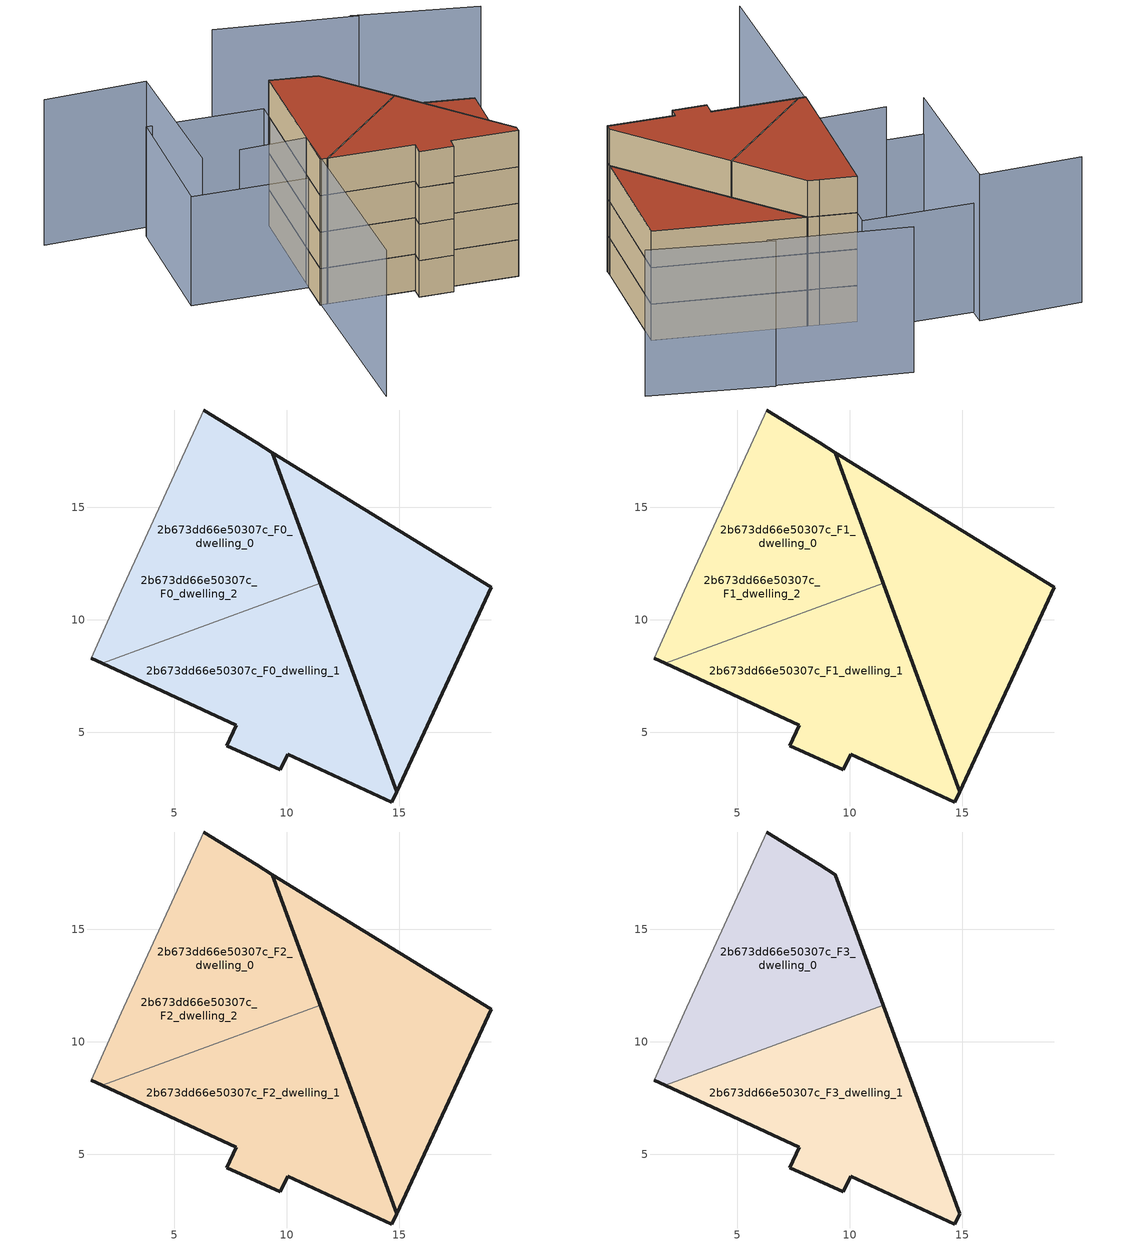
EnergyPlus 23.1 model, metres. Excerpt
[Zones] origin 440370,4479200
2b673dd66e50307c_F0_dwelling_0
 floor ground (EU_floor_Construction): 14.88,2.35 19.07,11.44 9.35,17.43 z0; 11.48,11.62 9.35,17.43 8.65,17.86 6.29,19.33 2.64,11.29 1.31,8.3 1.79,8.08 z0
 wall outside (EU_wall_Construction): 6.29,19.33 8.65,17.86 9.35,17.43 11.48,11.62 / 1.79,8.08 1.31,8.3 z0:3
 wall adiabatic (EU_wall_Construction): 1.31,8.3 2.64,11.29 6.29,19.33 z0:3
 wall to 2b673dd66e50307c_F0_dwelling_1 (EU_wall_Construction): 11.48,11.62 1.79,8.08 z0:3
2b673dd66e50307c_F0_dwelling_1
 floor ground (EU_floor_Construction): 14.88,2.35 19.07,11.44 9.35,17.43 z0; 14.66,1.9 14.88,2.35 11.48,11.62 1.79,8.08 7.76,5.32 7.33,4.41 9.71,3.32 10.04,4.02 z0
 wall outside (EU_wall_Construction): 11.48,11.62 14.88,2.35 14.66,1.9 10.04,4.02 9.71,3.32 7.33,4.41 7.76,5.32 1.79,8.08 z0:3
2b673dd66e50307c_F0_dwelling_2
 floor ground (EU_floor_Construction): 14.88,2.35 19.07,11.44 9.35,17.43 z0; 11.48,11.62 9.35,17.43 8.65,17.86 6.29,19.33 2.64,11.29 1.31,8.3 1.79,8.08 z0; 14.66,1.9 14.88,2.35 11.48,11.62 1.79,8.08 7.76,5.32 7.33,4.41 9.71,3.32 10.04,4.02 z0
 wall outside (EU_wall_Construction): 9.35,17.43 19.07,11.44 14.88,2.35 9.35,17.43 z0:3
2b673dd66e50307c_F1_dwelling_0
 floor outside (EU_floor_Construction): 14.88,2.35 19.07,11.44 9.35,17.43 z3; 11.48,11.62 9.35,17.43 8.65,17.86 6.29,19.33 2.64,11.29 1.31,8.3 1.79,8.08 z3
 wall outside (EU_wall_Construction): 6.29,19.33 8.65,17.86 9.35,17.43 11.48,11.62 / 1.79,8.08 1.31,8.3 z3:6
 wall adiabatic (EU_wall_Construction): 1.31,8.3 2.64,11.29 6.29,19.33 z3:6
 wall to 2b673dd66e50307c_F1_dwelling_1 (EU_wall_Construction): 11.48,11.62 1.79,8.08 z3:6
2b673dd66e50307c_F1_dwelling_1
 floor to 2b673dd66e50307c_F0_dwelling_1 (EU_floor_Construction): 14.88,2.35 19.07,11.44 9.35,17.43 z3; 14.66,1.9 14.88,2.35 11.48,11.62 1.79,8.08 7.76,5.32 7.33,4.41 9.71,3.32 10.04,4.02 z3
 wall outside (EU_wall_Construction): 11.48,11.62 14.88,2.35 14.66,1.9 10.04,4.02 9.71,3.32 7.33,4.41 7.76,5.32 1.79,8.08 z3:6
2b673dd66e50307c_F1_dwelling_2
 floor outside (EU_floor_Construction): 14.66,1.9 14.88,2.35 11.48,11.62 1.79,8.08 7.76,5.32 7.33,4.41 9.71,3.32 10.04,4.02 z3
 floor to 2b673dd66e50307c_F0_dwelling_2 (EU_floor_Construction): 14.88,2.35 19.07,11.44 9.35,17.43 z3; 11.48,11.62 9.35,17.43 8.65,17.86 6.29,19.33 2.64,11.29 1.31,8.3 1.79,8.08 z3
 wall outside (EU_wall_Construction): 9.35,17.43 19.07,11.44 14.88,2.35 9.35,17.43 z3:6
2b673dd66e50307c_F2_dwelling_0
 floor outside (EU_floor_Construction): 14.88,2.35 19.07,11.44 9.35,17.43 z6; 11.48,11.62 9.35,17.43 8.65,17.86 6.29,19.33 2.64,11.29 1.31,8.3 1.79,8.08 z6
 wall outside (EU_wall_Construction): 6.29,19.33 8.65,17.86 9.35,17.43 11.48,11.62 / 1.79,8.08 1.31,8.3 z6:9
 wall adiabatic (EU_wall_Construction): 1.31,8.3 2.64,11.29 6.29,19.33 z6:9
 wall to 2b673dd66e50307c_F2_dwelling_1 (EU_wall_Construction): 11.48,11.62 1.79,8.08 z6:9
 roof outside (EU_floor_Construction): 19.07,11.44 14.88,2.35 9.35,17.43 z9
2b673dd66e50307c_F2_dwelling_1
 floor to 2b673dd66e50307c_F1_dwelling_1 (EU_floor_Construction): 14.88,2.35 19.07,11.44 9.35,17.43 z6; 14.66,1.9 14.88,2.35 11.48,11.62 1.79,8.08 7.76,5.32 7.33,4.41 9.71,3.32 10.04,4.02 z6
 wall outside (EU_wall_Construction): 11.48,11.62 14.88,2.35 14.66,1.9 10.04,4.02 9.71,3.32 7.33,4.41 7.76,5.32 1.79,8.08 z6:9
 roof outside (EU_floor_Construction): 19.07,11.44 14.88,2.35 9.35,17.43 z9
2b673dd66e50307c_F2_dwelling_2
 floor outside (EU_floor_Construction): 14.66,1.9 14.88,2.35 11.48,11.62 1.79,8.08 7.76,5.32 7.33,4.41 9.71,3.32 10.04,4.02 z6
 floor to 2b673dd66e50307c_F1_dwelling_2 (EU_floor_Construction): 14.88,2.35 19.07,11.44 9.35,17.43 z6; 11.48,11.62 9.35,17.43 8.65,17.86 6.29,19.33 2.64,11.29 1.31,8.3 1.79,8.08 z6
 wall outside (EU_wall_Construction): 9.35,17.43 19.07,11.44 14.88,2.35 9.35,17.43 z6:9
 roof outside (EU_roof_Construction): 9.35,17.43 11.48,11.62 1.79,8.08 1.31,8.3 2.64,11.29 6.29,19.33 8.65,17.86 z9; 19.07,11.44 14.88,2.35 9.35,17.43 z9; 11.48,11.62 14.88,2.35 14.66,1.9 10.04,4.02 9.71,3.32 7.33,4.41 7.76,5.32 1.79,8.08 z9
2b673dd66e50307c_F3_dwelling_0
 floor to 2b673dd66e50307c_F2_dwelling_0 (EU_floor_Construction): 11.48,11.62 9.35,17.43 8.65,17.86 6.29,19.33 2.64,11.29 1.31,8.3 1.79,8.08 z9
 wall outside (EU_wall_Construction): 6.29,19.33 8.65,17.86 9.35,17.43 11.48,11.62 / 1.79,8.08 1.31,8.3 z9:12
 wall adiabatic (EU_wall_Construction): 1.31,8.3 2.64,11.29 6.29,19.33 z9:12
 wall to 2b673dd66e50307c_F3_dwelling_1 (EU_wall_Construction): 11.48,11.62 1.79,8.08 z9:12
 roof outside (EU_roof_Construction): 9.35,17.43 11.48,11.62 1.79,8.08 1.31,8.3 2.64,11.29 6.29,19.33 8.65,17.86 z12
2b673dd66e50307c_F3_dwelling_1
 floor to 2b673dd66e50307c_F2_dwelling_1 (EU_floor_Construction): 14.66,1.9 14.88,2.35 11.48,11.62 1.79,8.08 7.76,5.32 7.33,4.41 9.71,3.32 10.04,4.02 z9
 wall outside (EU_wall_Construction): 11.48,11.62 14.88,2.35 14.66,1.9 10.04,4.02 9.71,3.32 7.33,4.41 7.76,5.32 1.79,8.08 z9:12
 roof outside (EU_roof_Construction): 11.48,11.62 14.88,2.35 14.66,1.9 10.04,4.02 9.71,3.32 7.33,4.41 7.76,5.32 1.79,8.08 z12
shading: -2.02,13.24 2.64,11.29 / 2.64,11.29 -4.02,-4.64 / -7.52,27.99 -0.35,25.06 / -0.35,25.06 -4.85,14.07 / 24.77,17.1 16.9,22.35 / 17.32,21.88 8.19,27.44 z0:12; 6.79,20.42 2.4,10.76 / 2.4,10.76 -5.63,14.41 / -5.63,14.41 -1.24,24.07 / -1.24,24.07 6.79,20.42 z0:9
[Building]
EU S2 Campaign: North Axis=0; Terrain=City; Solar Distribution=FullExterior
[Site:Location]
Madrid: Latitude=40.5; Longitude=-3.5; Time Zone=1; Elevation=609
[SizingPeriod:WeatherFileDays]
AnnualSizingPeriod: Begin Month=1; Begin Day of Month=1; End Month=12; End Day of Month=31; Day of Week for Start Day=Monday; Use Weather File Daylight Saving Period=No; Use Weather File Rain and Snow Indicators=No
[MATERIAL]
EU_InternalMass_Material: Roughness=MediumRough; Thickness=0.1; Conductivity=1; Density=1800; Specific Heat=900; Thermal Absorptance=0.9; Solar Absorptance=0.7; Visible Absorptance=0.7
[MATERIAL:NOMASS] Roughness=MediumRough; Thermal Absorptance=0.9; Solar Absorptance=0.7; Visible Absorptance=0.7
Name | Thermal Resistance
EU_wall_NoMass; EU_roof_NoMass | 2.16768
EU_floor_NoMass | 1.14339
[CONSTRUCTION]
EU_wall_Construction: EU_wall_NoMass
EU_roof_Construction: EU_roof_NoMass
EU_floor_Construction: EU_floor_NoMass
EU_InternalMass_Construction: EU_InternalMass_Material
[ZONE] Type=1; Multiplier=1; Ceiling Height=autocalculate; Floor Area=autocalculate; Part of Total Floor Area=Yes
Name | Volume
2b673dd66e50307c_F0_dwelling_0 | 340.451
2b673dd66e50307c_F1_dwelling_0; 2b673dd66e50307c_F2_dwelling_0 | 340.45
2b673dd66e50307c_F3_dwelling_0 | 170.227
2b673dd66e50307c_F0_dwelling_1; 2b673dd66e50307c_F1_dwelling_1; 2b673dd66e50307c_F2_dwelling_1 | 340.448
2b673dd66e50307c_F3_dwelling_1 | 170.225
2b673dd66e50307c_F0_dwelling_2 | 510.676
2b673dd66e50307c_F1_dwelling_2; 2b673dd66e50307c_F2_dwelling_2 | 510.675
[INTERNALMASS] Construction=EU_InternalMass_Construction
Name | Zone or ZoneList | Surface Area
2b673dd66e50307c_F0_dwelling_0_EU_InternalMass | 2b673dd66e50307c_F0_dwelling_0 | 56.7433
2b673dd66e50307c_F0_dwelling_1_EU_InternalMass | 2b673dd66e50307c_F0_dwelling_1 | 56.7417
2b673dd66e50307c_F0_dwelling_2_EU_InternalMass | 2b673dd66e50307c_F0_dwelling_2 | 56.741
2b673dd66e50307c_F1_dwelling_0_EU_InternalMass | 2b673dd66e50307c_F1_dwelling_0 | 56.7433
2b673dd66e50307c_F1_dwelling_1_EU_InternalMass | 2b673dd66e50307c_F1_dwelling_1 | 56.7417
2b673dd66e50307c_F1_dwelling_2_EU_InternalMass | 2b673dd66e50307c_F1_dwelling_2 | 56.741
2b673dd66e50307c_F2_dwelling_0_EU_InternalMass | 2b673dd66e50307c_F2_dwelling_0 | 56.7433
2b673dd66e50307c_F2_dwelling_1_EU_InternalMass | 2b673dd66e50307c_F2_dwelling_1 | 56.7417
2b673dd66e50307c_F2_dwelling_2_EU_InternalMass | 2b673dd66e50307c_F2_dwelling_2 | 56.741
2b673dd66e50307c_F3_dwelling_0_EU_InternalMass | 2b673dd66e50307c_F3_dwelling_0 | 85.1137
2b673dd66e50307c_F3_dwelling_1_EU_InternalMass | 2b673dd66e50307c_F3_dwelling_1 | 85.111
[OTHEREQUIPMENT] Fuel Type=Electricity; Design Level Calculation Method=Watts/Area; Power per Zone Floor Area=1; Fraction Latent=0; Fraction Radiant=0; Fraction Lost=0; Carbon Dioxide Generation Rate=0; EndUse Subcategory=EU_Step8_InternalGains
Name | Zone or ZoneList or Space or SpaceList | Schedule
EU_Step8_InternalGain_2b673dd66e50307c_F0_dwelling_0_f000 | 2b673dd66e50307c_F0_dwelling_0 | EU_Step8_GainSchedule_2b673dd66e50307c_F0_dwelling_0_f000
EU_Step8_InternalGain_2b673dd66e50307c_F0_dwelling_1_f000 | 2b673dd66e50307c_F0_dwelling_1 | EU_Step8_GainSchedule_2b673dd66e50307c_F0_dwelling_1_f000
EU_Step8_InternalGain_2b673dd66e50307c_F0_dwelling_2_f000 | 2b673dd66e50307c_F0_dwelling_2 | EU_Step8_GainSchedule_2b673dd66e50307c_F0_dwelling_2_f000
EU_Step8_InternalGain_2b673dd66e50307c_F1_dwelling_0_f000 | 2b673dd66e50307c_F1_dwelling_0 | EU_Step8_GainSchedule_2b673dd66e50307c_F1_dwelling_0_f000
EU_Step8_InternalGain_2b673dd66e50307c_F1_dwelling_1_f000 | 2b673dd66e50307c_F1_dwelling_1 | EU_Step8_GainSchedule_2b673dd66e50307c_F1_dwelling_1_f000
EU_Step8_InternalGain_2b673dd66e50307c_F1_dwelling_2_f000 | 2b673dd66e50307c_F1_dwelling_2 | EU_Step8_GainSchedule_2b673dd66e50307c_F1_dwelling_2_f000
EU_Step8_InternalGain_2b673dd66e50307c_F2_dwelling_0_f000 | 2b673dd66e50307c_F2_dwelling_0 | EU_Step8_GainSchedule_2b673dd66e50307c_F2_dwelling_0_f000
EU_Step8_InternalGain_2b673dd66e50307c_F2_dwelling_1_f000 | 2b673dd66e50307c_F2_dwelling_1 | EU_Step8_GainSchedule_2b673dd66e50307c_F2_dwelling_1_f000
EU_Step8_InternalGain_2b673dd66e50307c_F2_dwelling_2_f000 | 2b673dd66e50307c_F2_dwelling_2 | EU_Step8_GainSchedule_2b673dd66e50307c_F2_dwelling_2_f000
EU_Step8_InternalGain_2b673dd66e50307c_F3_dwelling_0_f000 | 2b673dd66e50307c_F3_dwelling_0 | EU_Step8_GainSchedule_2b673dd66e50307c_F3_dwelling_0_f000
EU_Step8_InternalGain_2b673dd66e50307c_F3_dwelling_1_f000 | 2b673dd66e50307c_F3_dwelling_1 | EU_Step8_GainSchedule_2b673dd66e50307c_F3_dwelling_1_f000
[ZONEVENTILATION:DESIGNFLOWRATE] Schedule=EU_AlwaysOn; Design Flow Rate Calculation Method=AirChanges/Hour; Air Changes per Hour=0.480546; Ventilation Type=Natural; Fan Pressure Rise=0; Fan Total Efficiency=1; Constant Term Coefficient=1; Temperature Term Coefficient=0; Velocity Term Coefficient=0; Velocity Squared Term Coefficient=0; Minimum Indoor Temperature=-100; Maximum Indoor Temperature=100; Delta Temperature=-100; Minimum Outdoor Temperature=-100; Maximum Outdoor Temperature=100; Maximum Wind Speed=40
Name | Zone or ZoneList or Space or SpaceList
EU_ConstantAir_2b673dd66e50307c_F0_dwelling_0 | 2b673dd66e50307c_F0_dwelling_0
EU_ConstantAir_2b673dd66e50307c_F0_dwelling_1 | 2b673dd66e50307c_F0_dwelling_1
EU_ConstantAir_2b673dd66e50307c_F0_dwelling_2 | 2b673dd66e50307c_F0_dwelling_2
EU_ConstantAir_2b673dd66e50307c_F1_dwelling_0 | 2b673dd66e50307c_F1_dwelling_0
EU_ConstantAir_2b673dd66e50307c_F1_dwelling_1 | 2b673dd66e50307c_F1_dwelling_1
EU_ConstantAir_2b673dd66e50307c_F1_dwelling_2 | 2b673dd66e50307c_F1_dwelling_2
EU_ConstantAir_2b673dd66e50307c_F2_dwelling_0 | 2b673dd66e50307c_F2_dwelling_0
EU_ConstantAir_2b673dd66e50307c_F2_dwelling_1 | 2b673dd66e50307c_F2_dwelling_1
EU_ConstantAir_2b673dd66e50307c_F2_dwelling_2 | 2b673dd66e50307c_F2_dwelling_2
EU_ConstantAir_2b673dd66e50307c_F3_dwelling_0 | 2b673dd66e50307c_F3_dwelling_0
EU_ConstantAir_2b673dd66e50307c_F3_dwelling_1 | 2b673dd66e50307c_F3_dwelling_1
[HVACTEMPLATE:THERMOSTAT] Constant Heating Setpoint=20; Constant Cooling Setpoint=50
EU_HeatOnly_2b673dd66e50307c_F0_dwelling_0; EU_HeatOnly_2b673dd66e50307c_F0_dwelling_1; EU_HeatOnly_2b673dd66e50307c_F0_dwelling_2; EU_HeatOnly_2b673dd66e50307c_F1_dwelling_0; EU_HeatOnly_2b673dd66e50307c_F1_dwelling_1; EU_HeatOnly_2b673dd66e50307c_F1_dwelling_2; EU_HeatOnly_2b673dd66e50307c_F2_dwelling_0; EU_HeatOnly_2b673dd66e50307c_F2_dwelling_1; EU_HeatOnly_2b673dd66e50307c_F2_dwelling_2; EU_HeatOnly_2b673dd66e50307c_F3_dwelling_0; EU_HeatOnly_2b673dd66e50307c_F3_dwelling_1
[HVACTEMPLATE:ZONE:IDEALLOADSAIRSYSTEM] System Availability Schedule=EU_AlwaysOn; Maximum Heating Supply Air Temperature=50; Minimum Cooling Supply Air Temperature=13; Maximum Heating Supply Air Humidity Ratio=0.0156; Minimum Cooling Supply Air Humidity Ratio=0.0077; Heating Limit=NoLimit; Cooling Limit=NoLimit; Heating Availability Schedule=EU_AlwaysOn; Cooling Availability Schedule=EU_CoolingOff; Dehumidification Control Type=ConstantSensibleHeatRatio; Cooling Sensible Heat Ratio=0.7; Dehumidification Setpoint=60; Humidification Control Type=None; Humidification Setpoint=30; Outdoor Air Method=None; Outdoor Air Flow Rate per Person=0.00944; Outdoor Air Flow Rate per Zone Floor Area=0; Outdoor Air Flow Rate per Zone=0; Demand Controlled Ventilation Type=None; Outdoor Air Economizer Type=NoEconomizer; Heat Recovery Type=None; Sensible Heat Recovery Effectiveness=0.7; Latent Heat Recovery Effectiveness=0.65
Name | Template Thermostat
2b673dd66e50307c_F0_dwelling_0 | EU_HeatOnly_2b673dd66e50307c_F0_dwelling_0
2b673dd66e50307c_F0_dwelling_1 | EU_HeatOnly_2b673dd66e50307c_F0_dwelling_1
2b673dd66e50307c_F0_dwelling_2 | EU_HeatOnly_2b673dd66e50307c_F0_dwelling_2
2b673dd66e50307c_F1_dwelling_0 | EU_HeatOnly_2b673dd66e50307c_F1_dwelling_0
2b673dd66e50307c_F1_dwelling_1 | EU_HeatOnly_2b673dd66e50307c_F1_dwelling_1
2b673dd66e50307c_F1_dwelling_2 | EU_HeatOnly_2b673dd66e50307c_F1_dwelling_2
2b673dd66e50307c_F2_dwelling_0 | EU_HeatOnly_2b673dd66e50307c_F2_dwelling_0
2b673dd66e50307c_F2_dwelling_1 | EU_HeatOnly_2b673dd66e50307c_F2_dwelling_1
2b673dd66e50307c_F2_dwelling_2 | EU_HeatOnly_2b673dd66e50307c_F2_dwelling_2
2b673dd66e50307c_F3_dwelling_0 | EU_HeatOnly_2b673dd66e50307c_F3_dwelling_0
2b673dd66e50307c_F3_dwelling_1 | EU_HeatOnly_2b673dd66e50307c_F3_dwelling_1
[SIZING:ZONE] Zone Cooling Design Supply Air Temperature Input Method=SupplyAirTemperature; Zone Cooling Design Supply Air Temperature=13; Zone Heating Design Supply Air Temperature Input Method=SupplyAirTemperature; Zone Heating Design Supply Air Temperature=50; Zone Cooling Design Supply Air Humidity Ratio=0.008; Zone Heating Design Supply Air Humidity Ratio=0.008; Cooling Design Air Flow Method=DesignDay; Cooling Design Air Flow Rate=0; Cooling Minimum Air Flow per Zone Floor Area=0.000762; Cooling Minimum Air Flow=0; Cooling Minimum Air Flow Fraction=0.2; Heating Design Air Flow Method=DesignDay; Heating Design Air Flow Rate=0; Heating Maximum Air Flow per Zone Floor Area=0.002032; Heating Maximum Air Flow=0.141576; Heating Maximum Air Flow Fraction=0.3; Account for Dedicated Outdoor Air System=No; Dedicated Outdoor Air System Control Strategy=NeutralSupplyAir; Dedicated Outdoor Air Low Setpoint Temperature for Design=autosize; Dedicated Outdoor Air High Setpoint Temperature for Design=autosize; Zone Load Sizing Method=Sensible Load Only No Latent Load; Zone Latent Cooling Design Supply Air Humidity Ratio Input Method=HumidityRatioDifference; Zone Cooling Design Supply Air Humidity Ratio Difference=0.005; Zone Latent Heating Design Supply Air Humidity Ratio Input Method=HumidityRatioDifference; Zone Humidification Design Supply Air Humidity Ratio Difference=0.005
2b673dd66e50307c_F0_dwelling_0; 2b673dd66e50307c_F0_dwelling_1; 2b673dd66e50307c_F0_dwelling_2; 2b673dd66e50307c_F1_dwelling_0; 2b673dd66e50307c_F1_dwelling_1; 2b673dd66e50307c_F1_dwelling_2; 2b673dd66e50307c_F2_dwelling_0; 2b673dd66e50307c_F2_dwelling_1; 2b673dd66e50307c_F2_dwelling_2; 2b673dd66e50307c_F3_dwelling_0; 2b673dd66e50307c_F3_dwelling_1
[SCHEDULE:CONSTANT]
Name | Hourly Value
EU_AlwaysOn | 1
EU_CoolingOff | 0
[SCHEDULE:FILE] Column Number=1; Rows to Skip at Top=0; Number of Hours of Data=8760; Column Separator=Comma; Interpolate to Timestep=No; Minutes per Item=60; Adjust Schedule for Daylight Savings=Yes
Name | File
EU_Step8_GainSchedule_2b673dd66e50307c_F0_dwelling_0_f000 | ../../schedules/2b673dd66e50307c/2b673dd66e50307c_F0_dwelling_0_f000_gain.csv
EU_Step8_GainSchedule_2b673dd66e50307c_F0_dwelling_1_f000 | ../../schedules/2b673dd66e50307c/2b673dd66e50307c_F0_dwelling_1_f000_gain.csv
EU_Step8_GainSchedule_2b673dd66e50307c_F0_dwelling_2_f000 | ../../schedules/2b673dd66e50307c/2b673dd66e50307c_F0_dwelling_2_f000_gain.csv
EU_Step8_GainSchedule_2b673dd66e50307c_F1_dwelling_0_f000 | ../../schedules/2b673dd66e50307c/2b673dd66e50307c_F1_dwelling_0_f000_gain.csv
EU_Step8_GainSchedule_2b673dd66e50307c_F1_dwelling_1_f000 | ../../schedules/2b673dd66e50307c/2b673dd66e50307c_F1_dwelling_1_f000_gain.csv
EU_Step8_GainSchedule_2b673dd66e50307c_F1_dwelling_2_f000 | ../../schedules/2b673dd66e50307c/2b673dd66e50307c_F1_dwelling_2_f000_gain.csv
EU_Step8_GainSchedule_2b673dd66e50307c_F2_dwelling_0_f000 | ../../schedules/2b673dd66e50307c/2b673dd66e50307c_F2_dwelling_0_f000_gain.csv
EU_Step8_GainSchedule_2b673dd66e50307c_F2_dwelling_1_f000 | ../../schedules/2b673dd66e50307c/2b673dd66e50307c_F2_dwelling_1_f000_gain.csv
EU_Step8_GainSchedule_2b673dd66e50307c_F2_dwelling_2_f000 | ../../schedules/2b673dd66e50307c/2b673dd66e50307c_F2_dwelling_2_f000_gain.csv
EU_Step8_GainSchedule_2b673dd66e50307c_F3_dwelling_0_f000 | ../../schedules/2b673dd66e50307c/2b673dd66e50307c_F3_dwelling_0_f000_gain.csv
EU_Step8_GainSchedule_2b673dd66e50307c_F3_dwelling_1_f000 | ../../schedules/2b673dd66e50307c/2b673dd66e50307c_F3_dwelling_1_f000_gain.csv
